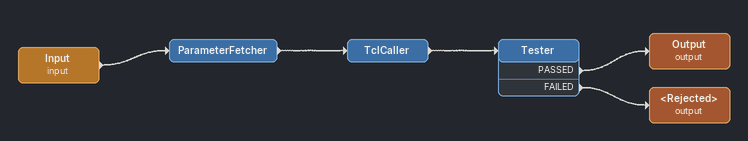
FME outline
Input (input)
    -> ParameterFetcher
ParameterFetcher
    -> TclCaller
TclCaller
    -> Tester
Tester
    PASSED -> Output (output)
    FAILED -> <Rejected> (output)
Output (output)
<Rejected> (output)
